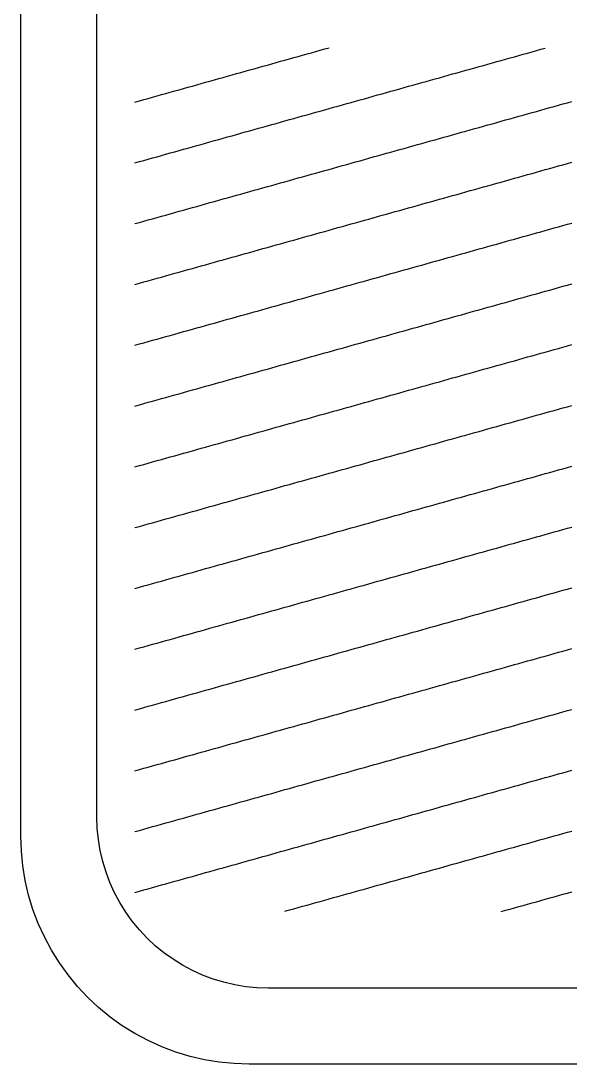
# Model space of a CAD drawing. Header units: millimetres. Extents: x 7 to 193, y 7 to 313.
# Drawn here: x 7 to 35.9, y 7 to 61.9 of the extents above; entities that cross this region are included whole.
import ezdxf

# ---------------------------------------------------------------- set-up
doc = ezdxf.new("R2010")
doc.units = ezdxf.units.MM
doc.layers.add('STUDY_GUIDES', color=7, linetype='Continuous')

msp = doc.modelspace()

# ---------------------------------------------------------------- linework, layer by layer
at = {"layer": 'STUDY_GUIDES'}
for points in [[(181, 7), (19, 7), (18.2152, 7.0257), (17.4337, 7.1027), (16.6589, 7.2306), (15.8942, 7.4089), (15.1427, 7.6368), (14.4078, 7.9134), (13.6925, 8.2375), (13, 8.6077), (12.3332, 9.0224), (11.6949, 9.4798), (11.0879, 9.9779), (10.5147, 10.5147), (9.9779, 11.0879), (9.4798, 11.6949), (9.0224, 12.3332), (8.6077, 13), (8.2375, 13.6925), (7.9134, 14.4078), (7.6368, 15.1427), (7.4089, 15.8942), (7.2306, 16.6589), (7.1027, 17.4337), (7.0257, 18.2152), (7, 19), (7, 301)], [(180, 11), (20, 11), (19.4114, 11.0193), (18.8253, 11.077), (18.2442, 11.1729), (17.6706, 11.3067), (17.107, 11.4776), (16.5558, 11.6851), (16.0194, 11.9281), (15.5, 12.2058), (14.9999, 12.5168), (14.5211, 12.8598), (14.0659, 13.2334), (13.636, 13.636), (13.2334, 14.0659), (12.8598, 14.5211), (12.5168, 14.9999), (12.2058, 15.5), (11.9281, 16.0194), (11.6851, 16.5558), (11.4776, 17.107), (11.3067, 17.6706), (11.1729, 18.2442), (11.077, 18.8253), (11.0193, 19.4114), (11, 20), (11, 300)], [(13, 57.64), (13.232, 57.705), (13.464, 57.7699), (13.696, 57.8349), (13.928, 57.8998), (14.16, 57.9648), (14.392, 58.0298), (14.624, 58.0947), (14.856, 58.1597), (15.088, 58.2246), (15.32, 58.2896), (15.552, 58.3546), (15.784, 58.4195), (16.016, 58.4845), (16.248, 58.5494), (16.48, 58.6144), (16.712, 58.6794), (16.944, 58.7443), (17.176, 58.8093), (17.408, 58.8742), (17.64, 58.9392), (17.872, 59.0042), (18.104, 59.0691), (18.336, 59.1341), (18.568, 59.199), (18.8, 59.264), (19.032, 59.329), (19.264, 59.3939), (19.496, 59.4589), (19.728, 59.5238), (19.96, 59.5888), (20.192, 59.6538), (20.424, 59.7187), (20.656, 59.7837), (20.888, 59.8486), (21.12, 59.9136), (21.352, 59.9786), (21.584, 60.0435), (21.816, 60.1085), (22.048, 60.1734), (22.28, 60.2384), (22.512, 60.3034), (22.744, 60.3683), (22.976, 60.4333), (23.208, 60.4982)], [(13, 54.44), (13.232, 54.505), (13.464, 54.5699), (13.696, 54.6349), (13.928, 54.6998), (14.16, 54.7648), (14.392, 54.8298), (14.624, 54.8947), (14.856, 54.9597), (15.088, 55.0246), (15.32, 55.0896), (15.552, 55.1546), (15.784, 55.2195), (16.016, 55.2845), (16.248, 55.3494), (16.48, 55.4144), (16.712, 55.4794), (16.944, 55.5443), (17.176, 55.6093), (17.408, 55.6742), (17.64, 55.7392), (17.872, 55.8042), (18.104, 55.8691), (18.336, 55.9341), (18.568, 55.999), (18.8, 56.064), (19.032, 56.129), (19.264, 56.1939), (19.496, 56.2589), (19.728, 56.3238), (19.96, 56.3888), (20.192, 56.4538), (20.424, 56.5187), (20.656, 56.5837), (20.888, 56.6486), (21.12, 56.7136), (21.352, 56.7786), (21.584, 56.8435), (21.816, 56.9085), (22.048, 56.9734), (22.28, 57.0384), (22.512, 57.1034), (22.744, 57.1683), (22.976, 57.2333), (23.208, 57.2982), (23.44, 57.3632), (23.672, 57.4282), (23.904, 57.4931), (24.136, 57.5581), (24.368, 57.623), (24.6, 57.688), (24.832, 57.753), (25.064, 57.8179), (25.296, 57.8829), (25.528, 57.9478), (25.76, 58.0128), (25.992, 58.0778), (26.224, 58.1427), (26.456, 58.2077), (26.688, 58.2726), (26.92, 58.3376), (27.152, 58.4026), (27.384, 58.4675), (27.616, 58.5325), (27.848, 58.5974), (28.08, 58.6624), (28.312, 58.7274), (28.544, 58.7923), (28.776, 58.8573), (29.008, 58.9222), (29.24, 58.9872), (29.472, 59.0522), (29.704, 59.1171), (29.936, 59.1821), (30.168, 59.247), (30.4, 59.312), (30.632, 59.377), (30.864, 59.4419), (31.096, 59.5069), (31.328, 59.5718), (31.56, 59.6368), (31.792, 59.7018), (32.024, 59.7667), (32.256, 59.8317), (32.488, 59.8966), (32.72, 59.9616), (32.952, 60.0266), (33.184, 60.0915), (33.416, 60.1565), (33.648, 60.2214), (33.88, 60.2864), (34.112, 60.3514), (34.344, 60.4163), (34.576, 60.4813)], [(13, 51.24), (13.232, 51.305), (13.464, 51.3699), (13.696, 51.4349), (13.928, 51.4998), (14.16, 51.5648), (14.392, 51.6298), (14.624, 51.6947), (14.856, 51.7597), (15.088, 51.8246), (15.32, 51.8896), (15.552, 51.9546), (15.784, 52.0195), (16.016, 52.0845), (16.248, 52.1494), (16.48, 52.2144), (16.712, 52.2794), (16.944, 52.3443), (17.176, 52.4093), (17.408, 52.4742), (17.64, 52.5392), (17.872, 52.6042), (18.104, 52.6691), (18.336, 52.7341), (18.568, 52.799), (18.8, 52.864), (19.032, 52.929), (19.264, 52.9939), (19.496, 53.0589), (19.728, 53.1238), (19.96, 53.1888), (20.192, 53.2538), (20.424, 53.3187), (20.656, 53.3837), (20.888, 53.4486), (21.12, 53.5136), (21.352, 53.5786), (21.584, 53.6435), (21.816, 53.7085), (22.048, 53.7734), (22.28, 53.8384), (22.512, 53.9034), (22.744, 53.9683), (22.976, 54.0333), (23.208, 54.0982), (23.44, 54.1632), (23.672, 54.2282), (23.904, 54.2931), (24.136, 54.3581), (24.368, 54.423), (24.6, 54.488), (24.832, 54.553), (25.064, 54.6179), (25.296, 54.6829), (25.528, 54.7478), (25.76, 54.8128), (25.992, 54.8778), (26.224, 54.9427), (26.456, 55.0077), (26.688, 55.0726), (26.92, 55.1376), (27.152, 55.2026), (27.384, 55.2675), (27.616, 55.3325), (27.848, 55.3974), (28.08, 55.4624), (28.312, 55.5274), (28.544, 55.5923), (28.776, 55.6573), (29.008, 55.7222), (29.24, 55.7872), (29.472, 55.8522), (29.704, 55.9171), (29.936, 55.9821), (30.168, 56.047), (30.4, 56.112), (30.632, 56.177), (30.864, 56.2419), (31.096, 56.3069), (31.328, 56.3718), (31.56, 56.4368), (31.792, 56.5018), (32.024, 56.5667), (32.256, 56.6317), (32.488, 56.6966), (32.72, 56.7616), (32.952, 56.8266), (33.184, 56.8915), (33.416, 56.9565), (33.648, 57.0214), (33.88, 57.0864), (34.112, 57.1514), (34.344, 57.2163), (34.576, 57.2813), (34.808, 57.3462), (35.04, 57.4112), (35.272, 57.4762), (35.504, 57.5411), (35.736, 57.6061), (35.968, 57.671)], [(13, 48.04), (13.232, 48.105), (13.464, 48.1699), (13.696, 48.2349), (13.928, 48.2998), (14.16, 48.3648), (14.392, 48.4298), (14.624, 48.4947), (14.856, 48.5597), (15.088, 48.6246), (15.32, 48.6896), (15.552, 48.7546), (15.784, 48.8195), (16.016, 48.8845), (16.248, 48.9494), (16.48, 49.0144), (16.712, 49.0794), (16.944, 49.1443), (17.176, 49.2093), (17.408, 49.2742), (17.64, 49.3392), (17.872, 49.4042), (18.104, 49.4691), (18.336, 49.5341), (18.568, 49.599), (18.8, 49.664), (19.032, 49.729), (19.264, 49.7939), (19.496, 49.8589), (19.728, 49.9238), (19.96, 49.9888), (20.192, 50.0538), (20.424, 50.1187), (20.656, 50.1837), (20.888, 50.2486), (21.12, 50.3136), (21.352, 50.3786), (21.584, 50.4435), (21.816, 50.5085), (22.048, 50.5734), (22.28, 50.6384), (22.512, 50.7034), (22.744, 50.7683), (22.976, 50.8333), (23.208, 50.8982), (23.44, 50.9632), (23.672, 51.0282), (23.904, 51.0931), (24.136, 51.1581), (24.368, 51.223), (24.6, 51.288), (24.832, 51.353), (25.064, 51.4179), (25.296, 51.4829), (25.528, 51.5478), (25.76, 51.6128), (25.992, 51.6778), (26.224, 51.7427), (26.456, 51.8077), (26.688, 51.8726), (26.92, 51.9376), (27.152, 52.0026), (27.384, 52.0675), (27.616, 52.1325), (27.848, 52.1974), (28.08, 52.2624), (28.312, 52.3274), (28.544, 52.3923), (28.776, 52.4573), (29.008, 52.5222), (29.24, 52.5872), (29.472, 52.6522), (29.704, 52.7171), (29.936, 52.7821), (30.168, 52.847), (30.4, 52.912), (30.632, 52.977), (30.864, 53.0419), (31.096, 53.1069), (31.328, 53.1718), (31.56, 53.2368), (31.792, 53.3018), (32.024, 53.3667), (32.256, 53.4317), (32.488, 53.4966), (32.72, 53.5616), (32.952, 53.6266), (33.184, 53.6915), (33.416, 53.7565), (33.648, 53.8214), (33.88, 53.8864), (34.112, 53.9514), (34.344, 54.0163), (34.576, 54.0813), (34.808, 54.1462), (35.04, 54.2112), (35.272, 54.2762), (35.504, 54.3411), (35.736, 54.4061), (35.968, 54.471)], [(13, 44.84), (13.232, 44.905), (13.464, 44.9699), (13.696, 45.0349), (13.928, 45.0998), (14.16, 45.1648), (14.392, 45.2298), (14.624, 45.2947), (14.856, 45.3597), (15.088, 45.4246), (15.32, 45.4896), (15.552, 45.5546), (15.784, 45.6195), (16.016, 45.6845), (16.248, 45.7494), (16.48, 45.8144), (16.712, 45.8794), (16.944, 45.9443), (17.176, 46.0093), (17.408, 46.0742), (17.64, 46.1392), (17.872, 46.2042), (18.104, 46.2691), (18.336, 46.3341), (18.568, 46.399), (18.8, 46.464), (19.032, 46.529), (19.264, 46.5939), (19.496, 46.6589), (19.728, 46.7238), (19.96, 46.7888), (20.192, 46.8538), (20.424, 46.9187), (20.656, 46.9837), (20.888, 47.0486), (21.12, 47.1136), (21.352, 47.1786), (21.584, 47.2435), (21.816, 47.3085), (22.048, 47.3734), (22.28, 47.4384), (22.512, 47.5034), (22.744, 47.5683), (22.976, 47.6333), (23.208, 47.6982), (23.44, 47.7632), (23.672, 47.8282), (23.904, 47.8931), (24.136, 47.9581), (24.368, 48.023), (24.6, 48.088), (24.832, 48.153), (25.064, 48.2179), (25.296, 48.2829), (25.528, 48.3478), (25.76, 48.4128), (25.992, 48.4778), (26.224, 48.5427), (26.456, 48.6077), (26.688, 48.6726), (26.92, 48.7376), (27.152, 48.8026), (27.384, 48.8675), (27.616, 48.9325), (27.848, 48.9974), (28.08, 49.0624), (28.312, 49.1274), (28.544, 49.1923), (28.776, 49.2573), (29.008, 49.3222), (29.24, 49.3872), (29.472, 49.4522), (29.704, 49.5171), (29.936, 49.5821), (30.168, 49.647), (30.4, 49.712), (30.632, 49.777), (30.864, 49.8419), (31.096, 49.9069), (31.328, 49.9718), (31.56, 50.0368), (31.792, 50.1018), (32.024, 50.1667), (32.256, 50.2317), (32.488, 50.2966), (32.72, 50.3616), (32.952, 50.4266), (33.184, 50.4915), (33.416, 50.5565), (33.648, 50.6214), (33.88, 50.6864), (34.112, 50.7514), (34.344, 50.8163), (34.576, 50.8813), (34.808, 50.9462), (35.04, 51.0112), (35.272, 51.0762), (35.504, 51.1411), (35.736, 51.2061), (35.968, 51.271)], [(13, 41.64), (13.232, 41.705), (13.464, 41.7699), (13.696, 41.8349), (13.928, 41.8998), (14.16, 41.9648), (14.392, 42.0298), (14.624, 42.0947), (14.856, 42.1597), (15.088, 42.2246), (15.32, 42.2896), (15.552, 42.3546), (15.784, 42.4195), (16.016, 42.4845), (16.248, 42.5494), (16.48, 42.6144), (16.712, 42.6794), (16.944, 42.7443), (17.176, 42.8093), (17.408, 42.8742), (17.64, 42.9392), (17.872, 43.0042), (18.104, 43.0691), (18.336, 43.1341), (18.568, 43.199), (18.8, 43.264), (19.032, 43.329), (19.264, 43.3939), (19.496, 43.4589), (19.728, 43.5238), (19.96, 43.5888), (20.192, 43.6538), (20.424, 43.7187), (20.656, 43.7837), (20.888, 43.8486), (21.12, 43.9136), (21.352, 43.9786), (21.584, 44.0435), (21.816, 44.1085), (22.048, 44.1734), (22.28, 44.2384), (22.512, 44.3034), (22.744, 44.3683), (22.976, 44.4333), (23.208, 44.4982), (23.44, 44.5632), (23.672, 44.6282), (23.904, 44.6931), (24.136, 44.7581), (24.368, 44.823), (24.6, 44.888), (24.832, 44.953), (25.064, 45.0179), (25.296, 45.0829), (25.528, 45.1478), (25.76, 45.2128), (25.992, 45.2778), (26.224, 45.3427), (26.456, 45.4077), (26.688, 45.4726), (26.92, 45.5376), (27.152, 45.6026), (27.384, 45.6675), (27.616, 45.7325), (27.848, 45.7974), (28.08, 45.8624), (28.312, 45.9274), (28.544, 45.9923), (28.776, 46.0573), (29.008, 46.1222), (29.24, 46.1872), (29.472, 46.2522), (29.704, 46.3171), (29.936, 46.3821), (30.168, 46.447), (30.4, 46.512), (30.632, 46.577), (30.864, 46.6419), (31.096, 46.7069), (31.328, 46.7718), (31.56, 46.8368), (31.792, 46.9018), (32.024, 46.9667), (32.256, 47.0317), (32.488, 47.0966), (32.72, 47.1616), (32.952, 47.2266), (33.184, 47.2915), (33.416, 47.3565), (33.648, 47.4214), (33.88, 47.4864), (34.112, 47.5514), (34.344, 47.6163), (34.576, 47.6813), (34.808, 47.7462), (35.04, 47.8112), (35.272, 47.8762), (35.504, 47.9411), (35.736, 48.0061), (35.968, 48.071)], [(13, 38.44), (13.232, 38.505), (13.464, 38.5699), (13.696, 38.6349), (13.928, 38.6998), (14.16, 38.7648), (14.392, 38.8298), (14.624, 38.8947), (14.856, 38.9597), (15.088, 39.0246), (15.32, 39.0896), (15.552, 39.1546), (15.784, 39.2195), (16.016, 39.2845), (16.248, 39.3494), (16.48, 39.4144), (16.712, 39.4794), (16.944, 39.5443), (17.176, 39.6093), (17.408, 39.6742), (17.64, 39.7392), (17.872, 39.8042), (18.104, 39.8691), (18.336, 39.9341), (18.568, 39.999), (18.8, 40.064), (19.032, 40.129), (19.264, 40.1939), (19.496, 40.2589), (19.728, 40.3238), (19.96, 40.3888), (20.192, 40.4538), (20.424, 40.5187), (20.656, 40.5837), (20.888, 40.6486), (21.12, 40.7136), (21.352, 40.7786), (21.584, 40.8435), (21.816, 40.9085), (22.048, 40.9734), (22.28, 41.0384), (22.512, 41.1034), (22.744, 41.1683), (22.976, 41.2333), (23.208, 41.2982), (23.44, 41.3632), (23.672, 41.4282), (23.904, 41.4931), (24.136, 41.5581), (24.368, 41.623), (24.6, 41.688), (24.832, 41.753), (25.064, 41.8179), (25.296, 41.8829), (25.528, 41.9478), (25.76, 42.0128), (25.992, 42.0778), (26.224, 42.1427), (26.456, 42.2077), (26.688, 42.2726), (26.92, 42.3376), (27.152, 42.4026), (27.384, 42.4675), (27.616, 42.5325), (27.848, 42.5974), (28.08, 42.6624), (28.312, 42.7274), (28.544, 42.7923), (28.776, 42.8573), (29.008, 42.9222), (29.24, 42.9872), (29.472, 43.0522), (29.704, 43.1171), (29.936, 43.1821), (30.168, 43.247), (30.4, 43.312), (30.632, 43.377), (30.864, 43.4419), (31.096, 43.5069), (31.328, 43.5718), (31.56, 43.6368), (31.792, 43.7018), (32.024, 43.7667), (32.256, 43.8317), (32.488, 43.8966), (32.72, 43.9616), (32.952, 44.0266), (33.184, 44.0915), (33.416, 44.1565), (33.648, 44.2214), (33.88, 44.2864), (34.112, 44.3514), (34.344, 44.4163), (34.576, 44.4813), (34.808, 44.5462), (35.04, 44.6112), (35.272, 44.6762), (35.504, 44.7411), (35.736, 44.8061), (35.968, 44.871)], [(13, 35.24), (13.232, 35.305), (13.464, 35.3699), (13.696, 35.4349), (13.928, 35.4998), (14.16, 35.5648), (14.392, 35.6298), (14.624, 35.6947), (14.856, 35.7597), (15.088, 35.8246), (15.32, 35.8896), (15.552, 35.9546), (15.784, 36.0195), (16.016, 36.0845), (16.248, 36.1494), (16.48, 36.2144), (16.712, 36.2794), (16.944, 36.3443), (17.176, 36.4093), (17.408, 36.4742), (17.64, 36.5392), (17.872, 36.6042), (18.104, 36.6691), (18.336, 36.7341), (18.568, 36.799), (18.8, 36.864), (19.032, 36.929), (19.264, 36.9939), (19.496, 37.0589), (19.728, 37.1238), (19.96, 37.1888), (20.192, 37.2538), (20.424, 37.3187), (20.656, 37.3837), (20.888, 37.4486), (21.12, 37.5136), (21.352, 37.5786), (21.584, 37.6435), (21.816, 37.7085), (22.048, 37.7734), (22.28, 37.8384), (22.512, 37.9034), (22.744, 37.9683), (22.976, 38.0333), (23.208, 38.0982), (23.44, 38.1632), (23.672, 38.2282), (23.904, 38.2931), (24.136, 38.3581), (24.368, 38.423), (24.6, 38.488), (24.832, 38.553), (25.064, 38.6179), (25.296, 38.6829), (25.528, 38.7478), (25.76, 38.8128), (25.992, 38.8778), (26.224, 38.9427), (26.456, 39.0077), (26.688, 39.0726), (26.92, 39.1376), (27.152, 39.2026), (27.384, 39.2675), (27.616, 39.3325), (27.848, 39.3974), (28.08, 39.4624), (28.312, 39.5274), (28.544, 39.5923), (28.776, 39.6573), (29.008, 39.7222), (29.24, 39.7872), (29.472, 39.8522), (29.704, 39.9171), (29.936, 39.9821), (30.168, 40.047), (30.4, 40.112), (30.632, 40.177), (30.864, 40.2419), (31.096, 40.3069), (31.328, 40.3718), (31.56, 40.4368), (31.792, 40.5018), (32.024, 40.5667), (32.256, 40.6317), (32.488, 40.6966), (32.72, 40.7616), (32.952, 40.8266), (33.184, 40.8915), (33.416, 40.9565), (33.648, 41.0214), (33.88, 41.0864), (34.112, 41.1514), (34.344, 41.2163), (34.576, 41.2813), (34.808, 41.3462), (35.04, 41.4112), (35.272, 41.4762), (35.504, 41.5411), (35.736, 41.6061), (35.968, 41.671)], [(13, 32.04), (13.232, 32.105), (13.464, 32.1699), (13.696, 32.2349), (13.928, 32.2998), (14.16, 32.3648), (14.392, 32.4298), (14.624, 32.4947), (14.856, 32.5597), (15.088, 32.6246), (15.32, 32.6896), (15.552, 32.7546), (15.784, 32.8195), (16.016, 32.8845), (16.248, 32.9494), (16.48, 33.0144), (16.712, 33.0794), (16.944, 33.1443), (17.176, 33.2093), (17.408, 33.2742), (17.64, 33.3392), (17.872, 33.4042), (18.104, 33.4691), (18.336, 33.5341), (18.568, 33.599), (18.8, 33.664), (19.032, 33.729), (19.264, 33.7939), (19.496, 33.8589), (19.728, 33.9238), (19.96, 33.9888), (20.192, 34.0538), (20.424, 34.1187), (20.656, 34.1837), (20.888, 34.2486), (21.12, 34.3136), (21.352, 34.3786), (21.584, 34.4435), (21.816, 34.5085), (22.048, 34.5734), (22.28, 34.6384), (22.512, 34.7034), (22.744, 34.7683), (22.976, 34.8333), (23.208, 34.8982), (23.44, 34.9632), (23.672, 35.0282), (23.904, 35.0931), (24.136, 35.1581), (24.368, 35.223), (24.6, 35.288), (24.832, 35.353), (25.064, 35.4179), (25.296, 35.4829), (25.528, 35.5478), (25.76, 35.6128), (25.992, 35.6778), (26.224, 35.7427), (26.456, 35.8077), (26.688, 35.8726), (26.92, 35.9376), (27.152, 36.0026), (27.384, 36.0675), (27.616, 36.1325), (27.848, 36.1974), (28.08, 36.2624), (28.312, 36.3274), (28.544, 36.3923), (28.776, 36.4573), (29.008, 36.5222), (29.24, 36.5872), (29.472, 36.6522), (29.704, 36.7171), (29.936, 36.7821), (30.168, 36.847), (30.4, 36.912), (30.632, 36.977), (30.864, 37.0419), (31.096, 37.1069), (31.328, 37.1718), (31.56, 37.2368), (31.792, 37.3018), (32.024, 37.3667), (32.256, 37.4317), (32.488, 37.4966), (32.72, 37.5616), (32.952, 37.6266), (33.184, 37.6915), (33.416, 37.7565), (33.648, 37.8214), (33.88, 37.8864), (34.112, 37.9514), (34.344, 38.0163), (34.576, 38.0813), (34.808, 38.1462), (35.04, 38.2112), (35.272, 38.2762), (35.504, 38.3411), (35.736, 38.4061), (35.968, 38.471)], [(13, 28.84), (13.232, 28.905), (13.464, 28.9699), (13.696, 29.0349), (13.928, 29.0998), (14.16, 29.1648), (14.392, 29.2298), (14.624, 29.2947), (14.856, 29.3597), (15.088, 29.4246), (15.32, 29.4896), (15.552, 29.5546), (15.784, 29.6195), (16.016, 29.6845), (16.248, 29.7494), (16.48, 29.8144), (16.712, 29.8794), (16.944, 29.9443), (17.176, 30.0093), (17.408, 30.0742), (17.64, 30.1392), (17.872, 30.2042), (18.104, 30.2691), (18.336, 30.3341), (18.568, 30.399), (18.8, 30.464), (19.032, 30.529), (19.264, 30.5939), (19.496, 30.6589), (19.728, 30.7238), (19.96, 30.7888), (20.192, 30.8538), (20.424, 30.9187), (20.656, 30.9837), (20.888, 31.0486), (21.12, 31.1136), (21.352, 31.1786), (21.584, 31.2435), (21.816, 31.3085), (22.048, 31.3734), (22.28, 31.4384), (22.512, 31.5034), (22.744, 31.5683), (22.976, 31.6333), (23.208, 31.6982), (23.44, 31.7632), (23.672, 31.8282), (23.904, 31.8931), (24.136, 31.9581), (24.368, 32.023), (24.6, 32.088), (24.832, 32.153), (25.064, 32.2179), (25.296, 32.2829), (25.528, 32.3478), (25.76, 32.4128), (25.992, 32.4778), (26.224, 32.5427), (26.456, 32.6077), (26.688, 32.6726), (26.92, 32.7376), (27.152, 32.8026), (27.384, 32.8675), (27.616, 32.9325), (27.848, 32.9974), (28.08, 33.0624), (28.312, 33.1274), (28.544, 33.1923), (28.776, 33.2573), (29.008, 33.3222), (29.24, 33.3872), (29.472, 33.4522), (29.704, 33.5171), (29.936, 33.5821), (30.168, 33.647), (30.4, 33.712), (30.632, 33.777), (30.864, 33.8419), (31.096, 33.9069), (31.328, 33.9718), (31.56, 34.0368), (31.792, 34.1018), (32.024, 34.1667), (32.256, 34.2317), (32.488, 34.2966), (32.72, 34.3616), (32.952, 34.4266), (33.184, 34.4915), (33.416, 34.5565), (33.648, 34.6214), (33.88, 34.6864), (34.112, 34.7514), (34.344, 34.8163), (34.576, 34.8813), (34.808, 34.9462), (35.04, 35.0112), (35.272, 35.0762), (35.504, 35.1411), (35.736, 35.2061), (35.968, 35.271)], [(13, 25.64), (13.232, 25.705), (13.464, 25.7699), (13.696, 25.8349), (13.928, 25.8998), (14.16, 25.9648), (14.392, 26.0298), (14.624, 26.0947), (14.856, 26.1597), (15.088, 26.2246), (15.32, 26.2896), (15.552, 26.3546), (15.784, 26.4195), (16.016, 26.4845), (16.248, 26.5494), (16.48, 26.6144), (16.712, 26.6794), (16.944, 26.7443), (17.176, 26.8093), (17.408, 26.8742), (17.64, 26.9392), (17.872, 27.0042), (18.104, 27.0691), (18.336, 27.1341), (18.568, 27.199), (18.8, 27.264), (19.032, 27.329), (19.264, 27.3939), (19.496, 27.4589), (19.728, 27.5238), (19.96, 27.5888), (20.192, 27.6538), (20.424, 27.7187), (20.656, 27.7837), (20.888, 27.8486), (21.12, 27.9136), (21.352, 27.9786), (21.584, 28.0435), (21.816, 28.1085), (22.048, 28.1734), (22.28, 28.2384), (22.512, 28.3034), (22.744, 28.3683), (22.976, 28.4333), (23.208, 28.4982), (23.44, 28.5632), (23.672, 28.6282), (23.904, 28.6931), (24.136, 28.7581), (24.368, 28.823), (24.6, 28.888), (24.832, 28.953), (25.064, 29.0179), (25.296, 29.0829), (25.528, 29.1478), (25.76, 29.2128), (25.992, 29.2778), (26.224, 29.3427), (26.456, 29.4077), (26.688, 29.4726), (26.92, 29.5376), (27.152, 29.6026), (27.384, 29.6675), (27.616, 29.7325), (27.848, 29.7974), (28.08, 29.8624), (28.312, 29.9274), (28.544, 29.9923), (28.776, 30.0573), (29.008, 30.1222), (29.24, 30.1872), (29.472, 30.2522), (29.704, 30.3171), (29.936, 30.3821), (30.168, 30.447), (30.4, 30.512), (30.632, 30.577), (30.864, 30.6419), (31.096, 30.7069), (31.328, 30.7718), (31.56, 30.8368), (31.792, 30.9018), (32.024, 30.9667), (32.256, 31.0317), (32.488, 31.0966), (32.72, 31.1616), (32.952, 31.2266), (33.184, 31.2915), (33.416, 31.3565), (33.648, 31.4214), (33.88, 31.4864), (34.112, 31.5514), (34.344, 31.6163), (34.576, 31.6813), (34.808, 31.7462), (35.04, 31.8112), (35.272, 31.8762), (35.504, 31.9411), (35.736, 32.0061), (35.968, 32.071)], [(13, 22.44), (13.232, 22.505), (13.464, 22.5699), (13.696, 22.6349), (13.928, 22.6998), (14.16, 22.7648), (14.392, 22.8298), (14.624, 22.8947), (14.856, 22.9597), (15.088, 23.0246), (15.32, 23.0896), (15.552, 23.1546), (15.784, 23.2195), (16.016, 23.2845), (16.248, 23.3494), (16.48, 23.4144), (16.712, 23.4794), (16.944, 23.5443), (17.176, 23.6093), (17.408, 23.6742), (17.64, 23.7392), (17.872, 23.8042), (18.104, 23.8691), (18.336, 23.9341), (18.568, 23.999), (18.8, 24.064), (19.032, 24.129), (19.264, 24.1939), (19.496, 24.2589), (19.728, 24.3238), (19.96, 24.3888), (20.192, 24.4538), (20.424, 24.5187), (20.656, 24.5837), (20.888, 24.6486), (21.12, 24.7136), (21.352, 24.7786), (21.584, 24.8435), (21.816, 24.9085), (22.048, 24.9734), (22.28, 25.0384), (22.512, 25.1034), (22.744, 25.1683), (22.976, 25.2333), (23.208, 25.2982), (23.44, 25.3632), (23.672, 25.4282), (23.904, 25.4931), (24.136, 25.5581), (24.368, 25.623), (24.6, 25.688), (24.832, 25.753), (25.064, 25.8179), (25.296, 25.8829), (25.528, 25.9478), (25.76, 26.0128), (25.992, 26.0778), (26.224, 26.1427), (26.456, 26.2077), (26.688, 26.2726), (26.92, 26.3376), (27.152, 26.4026), (27.384, 26.4675), (27.616, 26.5325), (27.848, 26.5974), (28.08, 26.6624), (28.312, 26.7274), (28.544, 26.7923), (28.776, 26.8573), (29.008, 26.9222), (29.24, 26.9872), (29.472, 27.0522), (29.704, 27.1171), (29.936, 27.1821), (30.168, 27.247), (30.4, 27.312), (30.632, 27.377), (30.864, 27.4419), (31.096, 27.5069), (31.328, 27.5718), (31.56, 27.6368), (31.792, 27.7018), (32.024, 27.7667), (32.256, 27.8317), (32.488, 27.8966), (32.72, 27.9616), (32.952, 28.0266), (33.184, 28.0915), (33.416, 28.1565), (33.648, 28.2214), (33.88, 28.2864), (34.112, 28.3514), (34.344, 28.4163), (34.576, 28.4813), (34.808, 28.5462), (35.04, 28.6112), (35.272, 28.6762), (35.504, 28.7411), (35.736, 28.8061), (35.968, 28.871)], [(13, 19.24), (13.232, 19.305), (13.464, 19.3699), (13.696, 19.4349), (13.928, 19.4998), (14.16, 19.5648), (14.392, 19.6298), (14.624, 19.6947), (14.856, 19.7597), (15.088, 19.8246), (15.32, 19.8896), (15.552, 19.9546), (15.784, 20.0195), (16.016, 20.0845), (16.248, 20.1494), (16.48, 20.2144), (16.712, 20.2794), (16.944, 20.3443), (17.176, 20.4093), (17.408, 20.4742), (17.64, 20.5392), (17.872, 20.6042), (18.104, 20.6691), (18.336, 20.7341), (18.568, 20.799), (18.8, 20.864), (19.032, 20.929), (19.264, 20.9939), (19.496, 21.0589), (19.728, 21.1238), (19.96, 21.1888), (20.192, 21.2538), (20.424, 21.3187), (20.656, 21.3837), (20.888, 21.4486), (21.12, 21.5136), (21.352, 21.5786), (21.584, 21.6435), (21.816, 21.7085), (22.048, 21.7734), (22.28, 21.8384), (22.512, 21.9034), (22.744, 21.9683), (22.976, 22.0333), (23.208, 22.0982), (23.44, 22.1632), (23.672, 22.2282), (23.904, 22.2931), (24.136, 22.3581), (24.368, 22.423), (24.6, 22.488), (24.832, 22.553), (25.064, 22.6179), (25.296, 22.6829), (25.528, 22.7478), (25.76, 22.8128), (25.992, 22.8778), (26.224, 22.9427), (26.456, 23.0077), (26.688, 23.0726), (26.92, 23.1376), (27.152, 23.2026), (27.384, 23.2675), (27.616, 23.3325), (27.848, 23.3974), (28.08, 23.4624), (28.312, 23.5274), (28.544, 23.5923), (28.776, 23.6573), (29.008, 23.7222), (29.24, 23.7872), (29.472, 23.8522), (29.704, 23.9171), (29.936, 23.9821), (30.168, 24.047), (30.4, 24.112), (30.632, 24.177), (30.864, 24.2419), (31.096, 24.3069), (31.328, 24.3718), (31.56, 24.4368), (31.792, 24.5018), (32.024, 24.5667), (32.256, 24.6317), (32.488, 24.6966), (32.72, 24.7616), (32.952, 24.8266), (33.184, 24.8915), (33.416, 24.9565), (33.648, 25.0214), (33.88, 25.0864), (34.112, 25.1514), (34.344, 25.2163), (34.576, 25.2813), (34.808, 25.3462), (35.04, 25.4112), (35.272, 25.4762), (35.504, 25.5411), (35.736, 25.6061), (35.968, 25.671)], [(13, 16.04), (13.232, 16.105), (13.464, 16.1699), (13.696, 16.2349), (13.928, 16.2998), (14.16, 16.3648), (14.392, 16.4298), (14.624, 16.4947), (14.856, 16.5597), (15.088, 16.6246), (15.32, 16.6896), (15.552, 16.7546), (15.784, 16.8195), (16.016, 16.8845), (16.248, 16.9494), (16.48, 17.0144), (16.712, 17.0794), (16.944, 17.1443), (17.176, 17.2093), (17.408, 17.2742), (17.64, 17.3392), (17.872, 17.4042), (18.104, 17.4691), (18.336, 17.5341), (18.568, 17.599), (18.8, 17.664), (19.032, 17.729), (19.264, 17.7939), (19.496, 17.8589), (19.728, 17.9238), (19.96, 17.9888), (20.192, 18.0538), (20.424, 18.1187), (20.656, 18.1837), (20.888, 18.2486), (21.12, 18.3136), (21.352, 18.3786), (21.584, 18.4435), (21.816, 18.5085), (22.048, 18.5734), (22.28, 18.6384), (22.512, 18.7034), (22.744, 18.7683), (22.976, 18.8333), (23.208, 18.8982), (23.44, 18.9632), (23.672, 19.0282), (23.904, 19.0931), (24.136, 19.1581), (24.368, 19.223), (24.6, 19.288), (24.832, 19.353), (25.064, 19.4179), (25.296, 19.4829), (25.528, 19.5478), (25.76, 19.6128), (25.992, 19.6778), (26.224, 19.7427), (26.456, 19.8077), (26.688, 19.8726), (26.92, 19.9376), (27.152, 20.0026), (27.384, 20.0675), (27.616, 20.1325), (27.848, 20.1974), (28.08, 20.2624), (28.312, 20.3274), (28.544, 20.3923), (28.776, 20.4573), (29.008, 20.5222), (29.24, 20.5872), (29.472, 20.6522), (29.704, 20.7171), (29.936, 20.7821), (30.168, 20.847), (30.4, 20.912), (30.632, 20.977), (30.864, 21.0419), (31.096, 21.1069), (31.328, 21.1718), (31.56, 21.2368), (31.792, 21.3018), (32.024, 21.3667), (32.256, 21.4317), (32.488, 21.4966), (32.72, 21.5616), (32.952, 21.6266), (33.184, 21.6915), (33.416, 21.7565), (33.648, 21.8214), (33.88, 21.8864), (34.112, 21.9514), (34.344, 22.0163), (34.576, 22.0813), (34.808, 22.1462), (35.04, 22.2112), (35.272, 22.2762), (35.504, 22.3411), (35.736, 22.4061), (35.968, 22.471)], [(20.888, 15.0486), (21.12, 15.1136), (21.352, 15.1786), (21.584, 15.2435), (21.816, 15.3085), (22.048, 15.3734), (22.28, 15.4384), (22.512, 15.5034), (22.744, 15.5683), (22.976, 15.6333), (23.208, 15.6982), (23.44, 15.7632), (23.672, 15.8282), (23.904, 15.8931), (24.136, 15.9581), (24.368, 16.023), (24.6, 16.088), (24.832, 16.153), (25.064, 16.2179), (25.296, 16.2829), (25.528, 16.3478), (25.76, 16.4128), (25.992, 16.4778), (26.224, 16.5427), (26.456, 16.6077), (26.688, 16.6726), (26.92, 16.7376), (27.152, 16.8026), (27.384, 16.8675), (27.616, 16.9325), (27.848, 16.9974), (28.08, 17.0624), (28.312, 17.1274), (28.544, 17.1923), (28.776, 17.2573), (29.008, 17.3222), (29.24, 17.3872), (29.472, 17.4522), (29.704, 17.5171), (29.936, 17.5821), (30.168, 17.647), (30.4, 17.712), (30.632, 17.777), (30.864, 17.8419), (31.096, 17.9069), (31.328, 17.9718), (31.56, 18.0368), (31.792, 18.1018), (32.024, 18.1667), (32.256, 18.2317), (32.488, 18.2966), (32.72, 18.3616), (32.952, 18.4266), (33.184, 18.4915), (33.416, 18.5565), (33.648, 18.6214), (33.88, 18.6864), (34.112, 18.7514), (34.344, 18.8163), (34.576, 18.8813), (34.808, 18.9462), (35.04, 19.0112), (35.272, 19.0762), (35.504, 19.1411), (35.736, 19.2061), (35.968, 19.271)], [(32.256, 15.0317), (32.488, 15.0966), (32.72, 15.1616), (32.952, 15.2266), (33.184, 15.2915), (33.416, 15.3565), (33.648, 15.4214), (33.88, 15.4864), (34.112, 15.5514), (34.344, 15.6163), (34.576, 15.6813), (34.808, 15.7462), (35.04, 15.8112), (35.272, 15.8762), (35.504, 15.9411), (35.736, 16.0061), (35.968, 16.071)]]:
    msp.add_lwpolyline(points, dxfattribs=at)

doc.saveas('drawing.dxf')
